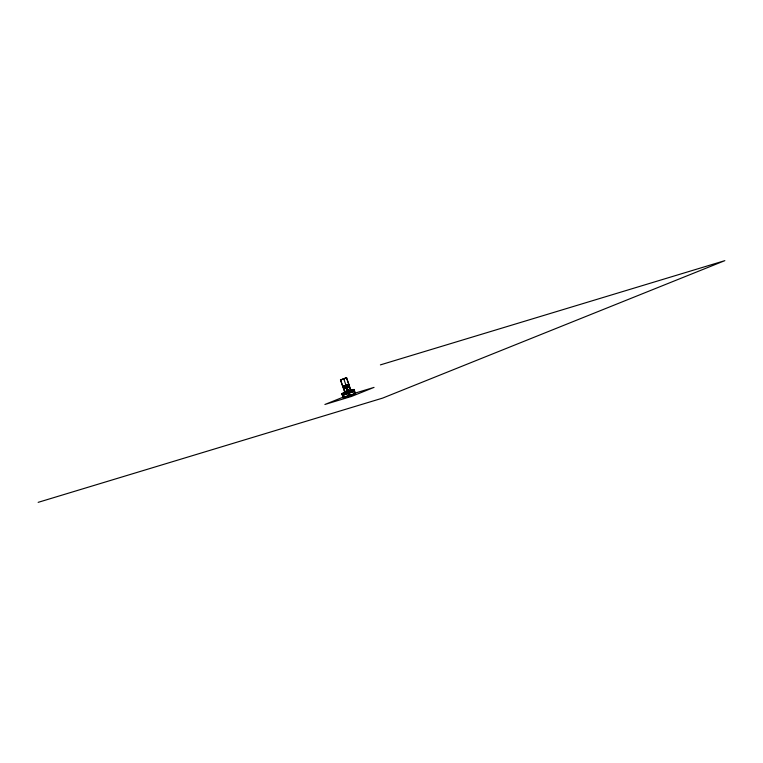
<?xml version="1.0" encoding="UTF-8"?>
<svg xmlns="http://www.w3.org/2000/svg" width="763" height="763" viewBox="0 0 763 763"><rect width="100%" height="100%" fill="white"/><g stroke="black" fill="none" stroke-linecap="round" stroke-linejoin="round"><path stroke-width="1.14" d="M347.489 389.912L348.214 389.321L347.508 389.836M346.917 387.413L349.959 396.073L343.283 398.095L341.786 393.737L347.394 391.486L348.424 394.481M345.257 392.945L343.092 386.765L345.935 385.649L348.062 391.82L344.981 393.031L340.479 379.964L346.497 377.876L348.72 384.314M340.479 379.964L346.621 377.828L351.123 390.894L348.271 392.01M348.872 384.361L342.825 386.364L340.613 379.917M350.894 390.99L348.72 384.81L345.916 385.935L346.631 387.232L343.846 388.081M345.658 387.528L348.166 386.965L344.943 388.148M343.97 388.443L346.755 387.594M347.661 391.543L342.291 393.565L343.798 397.914L349.568 395.654M345.134 392.583L347.938 391.457M343.436 397.647L342.139 394.004L350.999 390.532M348.414 391.705L354.07 389.464L355.568 393.822L349.912 396.064M348.309 392.163L353.965 389.922L355.215 393.555M343.064 397.18L324.895 404.476L351.6 396.398L374.042 387.385L354.013 393.441M346.784 396.207L343.159 397.733L352.496 394.891M343.283 398.095L348.767 395.482M346.049 385.639L346.745 385.363M346.955 386.555L346.23 386.774L346.869 386.536M380.394 364.886L724.85 260.65L382.606 398.114L38.15 502.35M343.283 378.839L346.621 377.828M342.73 386.498L346.068 385.487M346.631 385.468L348.767 384.819M343.092 386.765L346.431 385.754M346.65 387.022L348.033 386.603M346.774 387.385L348.166 386.965M348.51 391.152L354.07 389.464M341.786 393.737L353.965 389.922M342.139 394.004L348.815 391.991L350.064 395.615M354.938 393.632L355.444 393.46L345.343 397.046M355.568 393.822L343.77 397.418L343.035 395.282M346.593 396.932L354.776 393.594L354.042 391.457M353.555 389.645L355.062 393.994M352.516 390.475L346.04 392.058L352.153 390.208M353.67 394.423L348.119 396.207M348.367 384.542L350.608 391.076M346.345 385.525L349.216 393.851M343.808 378.953L349.692 396.016M346.516 387.69L348.042 392.106M345.706 385.744L348.424 393.574M345.429 385.83L347.556 392.001M348.929 395.997L346.354 397.027M347.289 391.944L347.909 393.756M343.245 386.316L345.496 392.859M343.808 393.498L343.693 392.993L349.836 391.142L343.464 393.088M345.076 396.989L345.191 397.494M348.062 393.269L342.902 395.329L354.166 391.409L348.052 393.269M346.936 385.735L345.792 386.469L346.936 385.735"/></g></svg>
